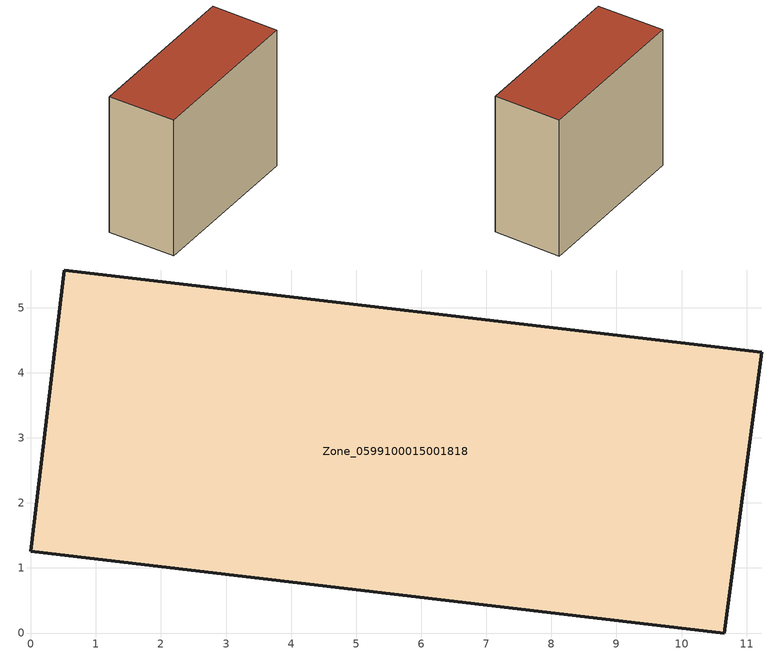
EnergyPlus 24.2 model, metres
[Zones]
Zone_0599100015001818
 floor ground (C_G): 0.51,5.58 11.23,4.31 10.66,0 0,1.26 z0.95
 wall outside (C_F): 11.23,4.31 0.51,5.58 0,1.26 10.66,0 11.23,4.31 z0.95:10.26
 roof outside (C_R): 0,1.26 10.66,0 11.23,4.31 0.51,5.58 z10.26
[BUILDING]
Pand.0599100015001818: North Axis=0; Terrain=City; Loads Convergence Tolerance Value=0.04; Temperature Convergence Tolerance Value=0.4; Solar Distribution=FullExterior; Maximum Number of Warmup Days=25; Minimum Number of Warmup Days=1
[Site:Location]
Rotterdam.The.Hague.AP_ZH_NLD Design_Conditions: Latitude=51.96; Longitude=4.45; Time Zone=1; Elevation=-4.5
[SITE:GROUNDTEMPERATURE:BUILDINGSURFACE]
18, 18, 18, 18, 18, 18, 18, 18, 18, 18, 18, 18
[MATERIAL] Thermal Absorptance=0.9; Solar Absorptance=0.7; Visible Absorptance=0.7
Name | Roughness | Thickness | Conductivity | Density | Specific Heat
G.TI.1975-1991 | MediumSmooth | 0.15 | 0.288461 | 540 | 1210
F.TI.1975-1991 | Rough | 0.3 | 0.230769 | 1920 | 840
R.TI.1975-1991 | MediumRough | 0.2 | 0.153846 | 1500 | 1000
[CONSTRUCTION]
C_G: G.TI.1975-1991
C_F: F.TI.1975-1991
C_R: R.TI.1975-1991
[ZONE]
Zone_0599100015001818: Type=1; Multiplier=1; Ceiling Height=Autocalculate; Volume=Autocalculate; Floor Area=autocalculate; Part of Total Floor Area=Yes
[ZONEINFILTRATION:DESIGNFLOWRATE]
Infil_Zone_0599100015001818: Zone or ZoneList or Space or SpaceList=Zone_0599100015001818; Schedule=AlwaysOn; Design Flow Rate Calculation Method=Flow/Area; Flow Rate per Floor Area=0.003; Constant Term Coefficient=1; Temperature Term Coefficient=0; Velocity Term Coefficient=0; Velocity Squared Term Coefficient=0
[HVACTEMPLATE:ZONE:IDEALLOADSAIRSYSTEM]
Zone_0599100015001818: Maximum Heating Supply Air Temperature=50; Minimum Cooling Supply Air Temperature=13; Maximum Heating Supply Air Humidity Ratio=0.0156; Minimum Cooling Supply Air Humidity Ratio=0.0077; Heating Limit=NoLimit; Cooling Limit=NoLimit; Dehumidification Control Type=ConstantSensibleHeatRatio; Cooling Sensible Heat Ratio=0.7; Dehumidification Setpoint=60; Humidification Control Type=None; Humidification Setpoint=30; Outdoor Air Method=None; Outdoor Air Flow Rate per Person=0.00944; Outdoor Air Flow Rate per Zone Floor Area=0; Outdoor Air Flow Rate per Zone=0; Demand Controlled Ventilation Type=None; Outdoor Air Economizer Type=NoEconomizer; Heat Recovery Type=None; Sensible Heat Recovery Effectiveness=0.7; Latent Heat Recovery Effectiveness=0.65
[ZONECONTROL:THERMOSTAT]
ThermostatControl_Zone_0599100015001818: Zone or ZoneList=Zone_0599100015001818; Control Type Schedule=DualSetpointControlType; Control 1=Thermostat_Zone_0599100015001818; Temperature Difference Between Cutout And Setpoint=0
[THERMOSTATSETPOINT:DUALSETPOINT]
Thermostat_Zone_0599100015001818: Heating Setpoint Temperature Schedule=HeatingSetpoint_Zone_0599100015001818; Cooling Setpoint Temperature Schedule=CoolingSetpoint_Zone_0599100015001818
[SCHEDULE:COMPACT]
HeatingSetpoint_Zone_0599100015001818: Through: 12/31, For: AllDays, Until: 24:00, 21
CoolingSetpoint_Zone_0599100015001818: Through: 12/31, For: AllDays, Until: 24:00, 24
DualSetpointControlType: Through: 12/31, For: AllDays, Until: 24:00, 4
AlwaysOn: Through: 12/31, For: AllDays, Until: 24:00, 1
